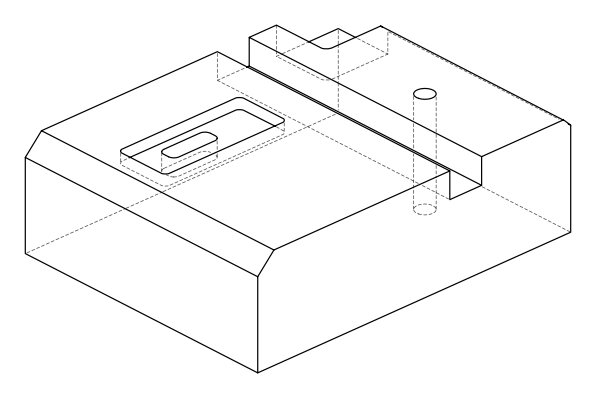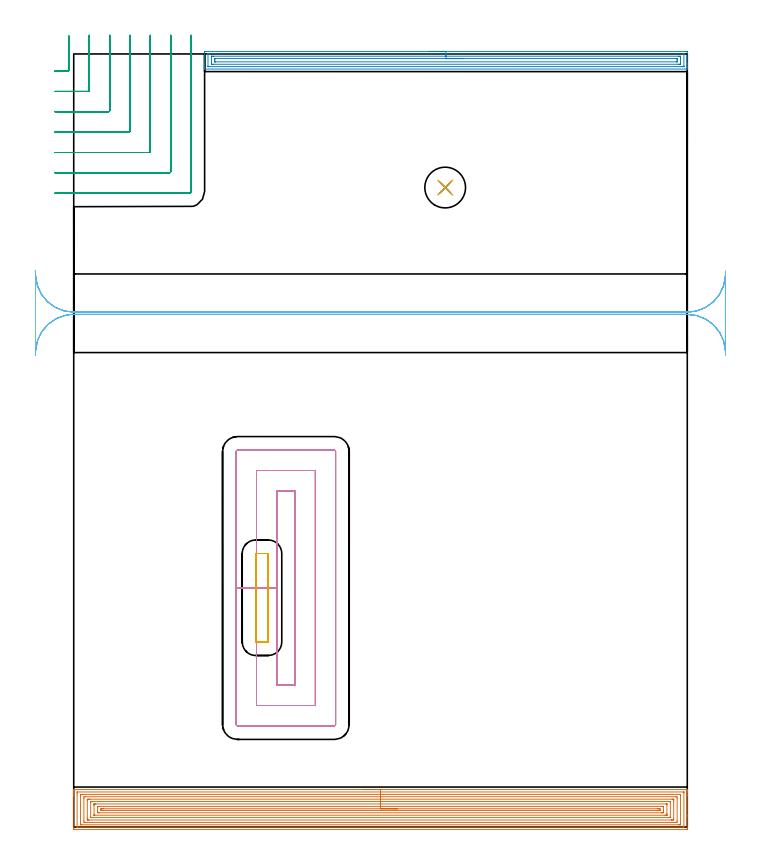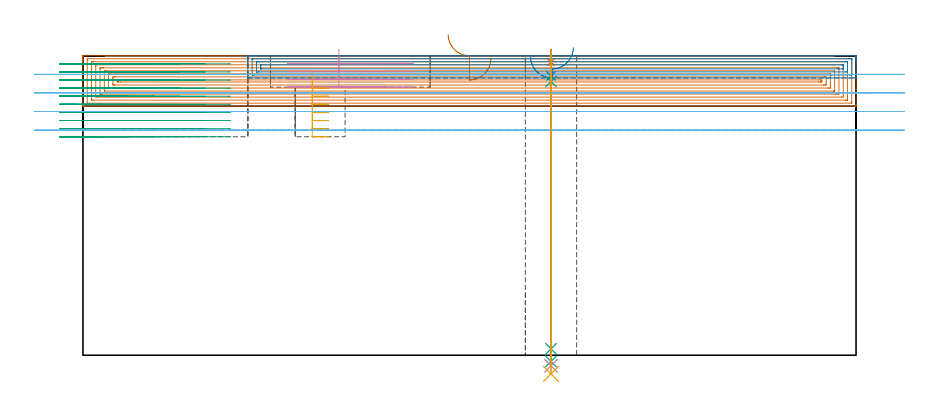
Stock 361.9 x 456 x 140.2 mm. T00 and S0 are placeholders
(PLAN: 11 operations, 8 tool changes, 72.8 min)
(1 AREA_MILL | FG_CHAMFER_SURFACE | UGT0205_001 | 26.34 min | 101055 mm3)
(2 AREA_MILL_1 | FG_CHAMFER_SURFACE_1 | UGT0205_001 | 9.35 min | 15580 mm3)
(3 MILL_CORNER_NOTCH_RECTANGULAR | CORNER_NOTCH_RECTANGULAR | NXT0201_012 | Follow Part, ap 4, ae 75% | 15.91 min | 262547 mm3)
(4 MILL_RECTANGULAR_POCKET | POCKET_RECTANGULAR_STRAIGHT | NXT0201_012 | Follow Part, ap 4, ae 75% | 8.93 min | 195132 mm3)
(5 MILL_RECTANGULAR_POCKET_1 | POCKET_RECTANGULAR_STRAIGHT_1 | UGT0201_134 | Follow Part, ap 3.975, ae 75% | 2.44 min | 35576 mm3)
(6 MILL_RECTANGULAR_SLOT | SLOT_RECTANGULAR | UGT0201_009 | Follow Part, ap 11.25, ae 75% | 7.95 min | 583309 mm3)
(7 SPOT_DRILL | STEP1HOLE | NXT0321_9005460120000 | 0.05 min | 173 mm3)
(8 DRILL_BLIND_HOLE_INTO_CENTER | STEP1HOLE | UGT0301_185 | 0.05 min | 204 mm3)
(9 GUN_DRILL_THROUGH_HOLE | STEP1HOLE | UGT0307_002 | 0.63 min | 3610 mm3)
(10 SPADE_DRILL_TO_ENLARGE_THROUGH_HOLE | STEP1HOLE | UGT0306_006 | 0.59 min | 22305 mm3)
(11 DRILL_TO_ENLARGE_THROUGH_HOLE | STEP1HOLE | UGT0301_057 | 0.61 min | 37121 mm3)
(TOOL UGT0205_001 | Chamfer Mill 20 x 3 x 45 deg. | D20 FL50 Z2)
(TOOL NXT0201_012 | ENDMILL 16mm [2P460-1600-NA 1630] | D16 FL38 Z6)
(TOOL UGT0201_134 | Carbide End Mill 15.9 | D15.9 FL30 Z4)
(TOOL UGT0201_009 | End Mill 45 mm | D45 FL63 Z6)
(TOOL NXT0321_9005460120000 | NC Spot Drill, 142deg, 12mm, Carbide, Uncoated | D12 PA142 FL30 Z2)
(TOOL UGT0301_185 | Twist Drill 6.3 mm | D6.3 PA118 FL61 Z2)
(TOOL UGT0307_002 | Gun Drill 6 mm | D6 PA130 FL24 Z1)
(TOOL UGT0306_006 | Spade Drill 15.5mm | D15.5 PA132 FL10 Z2)
(TOOL UGT0301_057 | Twist Drill 24 mm | D24 PA118 FL160 Z2)
(OP 1 AREA_MILL)
G17 G21 G94 G90
T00 M6
G54
G17 G0 G90 X170.95 Y22.1 S1061 M3
G43 Z150.2 H0
G94 G1 X170.988 Z149.328 F250.
X171.102 Z148.463
X171.291 Z147.612
X171.553 Z146.78
X171.887 Z145.974
X172.29 Z145.2
X172.758 Z144.464
X173.29 Z143.772
X173.879 Z143.129
X174.522 Z142.539
X175.214 Z142.008
X175.95 Z141.54
X176.724 Z141.137
X177.53 Z140.803
X178.362 Z140.541
X179.213 Z140.352
X180.078 Z140.238
X180.95 Z140.2
X361.736
X361.89 Y22.097 Z140.188
X361.893 Y22.037 Z140.129
X361.9 Y21.641 Z139.741
Y21.235 Z139.335
Y20.58 Z138.675
Y19.359 Z137.456
Y18.792 Z136.887
Y6.561 Z124.658
X361.899 Y-0.874 Z117.223
X361.896 Y-1.481 Z116.616
X361.893 Y-1.492 Z116.606
X361.29 Y-1.5 Z116.6
X0.61
X0.339 Y-1.497 Z116.602
X0.01 Y-1.492 Z116.606
X0. Y-1.157 Z116.94
Y18.182 Z136.277
Y18.792 Z136.887
Y19.359 Z137.456
Y19.686 Z137.782
Y20.253 Z138.349
Y20.58 Z138.675
Y21.235 Z139.335
Y21.641 Z139.741
X0.007 Y22.037 Z140.129
X0.01 Y22.097 Z140.188
X0.164 Y22.1 Z140.2
X180.95
Y20.686 Z138.786
X359.61 Y20.685 Z138.785
X359.821 Y20.682 Z138.782
X359.877 Y20.679 Z138.779
X359.89 Y20.668 Z138.768
X359.896 Y20.636 Z138.736
X359.899 Y20.58 Z138.68
Y0.518 Z118.618
X359.893 Y0.02 Z118.12
X359.89 Y-0.072 Z118.028
X359.715 Y-0.081 Z118.019
X359.609 Y-0.085 Z118.015
X2.29
X2.079 Y-0.082 Z118.018
X2.023 Y-0.079 Z118.021
X2.01 Y-0.068 Z118.032
X2.004 Y-0.036 Z118.064
X2.001 Y0.02 Z118.12
Y20.082 Z138.182
X2.007 Y20.58 Z138.68
X2.01 Y20.672 Z138.772
X2.185 Y20.681 Z138.781
X2.291 Y20.685 Z138.785
X180.95 Y20.686 Z138.786
Y19.271 Z137.371
X357.241
X357.719 Y19.267 Z137.367
X357.869 Y19.265 Z137.365
X357.89 Y18.973 Z137.073
X357.897 Y18.792 Z136.892
X357.9 Y18.611 Z136.711
X357.899 Y1.627 Z119.727
X357.894 Y1.445 Z119.545
X357.889 Y1.335 Z119.435
X357.838 Y1.332 Z119.432
X357.719 Y1.33 Z119.43
X357.305 Y1.329 Z119.429
X356.826 Y1.328 Z119.428
X4.659 Y1.329 Z119.429
X4.181 Y1.333 Z119.433
X4.031 Y1.335 Z119.435
X4.01 Y1.627 Z119.727
X4.003 Y1.808 Z119.908
X4. Y1.989 Z120.089
X4.001 Y18.973 Z137.073
X4.006 Y19.155 Z137.255
X4.011 Y19.265 Z137.365
X4.062 Y19.268 Z137.368
X4.181 Y19.27 Z137.37
X4.595 Y19.271 Z137.371
X5.074 Y19.272 Z137.372
X180.95 Y19.271 Z137.371
Y17.857 Z135.957
X355.082
X355.883 Y17.85 Z135.95
X355.9 Y17.038 Z135.138
Y3.596 Z121.696
X355.885 Y2.75 Z120.85
X355.041 Y2.743 Z120.843
X6.818
X6.017 Y2.75 Z120.85
X6. Y3.562 Z121.662
Y17.004 Z135.104
X6.015 Y17.85 Z135.95
X6.859 Y17.857 Z135.957
X180.95
Y16.443 Z134.543
X352.923
X353.255 Y16.442 Z134.542
X353.82 Y16.438 Z134.538
X353.873 Y16.436 Z134.536
X353.89 Y16.421 Z134.521
X353.896 Y16.362 Z134.462
X353.898 Y16.11 Z134.21
X353.9 Y15.465 Z133.565
X353.899 Y4.739 Z122.839
X353.896 Y4.49 Z122.59
X353.89 Y4.173 Z122.273
X353.58 Y4.164 Z122.264
X353.255 Y4.16 Z122.26
X352.694 Y4.157 Z122.257
X352.362
X8.977
X8.645 Y4.158 Z122.258
X8.08 Y4.162 Z122.262
X8.027 Y4.164 Z122.264
X8.01 Y4.179 Z122.279
X8.004 Y4.238 Z122.338
X8.001 Y4.49 Z122.59
X8. Y5.135 Z123.235
X8.001 Y15.861 Z133.961
X8.004 Y16.11 Z134.21
X8.01 Y16.427 Z134.527
X8.32 Y16.436 Z134.536
X8.645 Y16.44 Z134.54
X9.206 Y16.443 Z134.543
X9.538
X180.95
Y15.029 Z133.129
X351.657
X351.832 Y15.027 Z133.127
X351.875 Y15.024 Z133.124
X351.889 Y15.022 Z133.122
X351.892 Y15.01 Z133.11
X351.896 Y14.972 Z133.072
X351.899 Y14.786 Z132.886
Y5.847 Z123.947
X351.895 Y5.703 Z123.803
X351.89 Y5.59 Z123.69
X351.882 Y5.577 Z123.677
X351.865 Y5.575 Z123.675
X351.822 Y5.573 Z123.673
X351.47 Y5.571 Z123.671
X351.282
X10.243
X10.068 Y5.573 Z123.673
X10.025 Y5.576 Z123.676
X10.011 Y5.578 Z123.678
X10.008 Y5.59 Z123.69
X10.004 Y5.628 Z123.728
X10. Y5.814 Z123.914
X10.001 Y14.753 Z132.853
X10.005 Y14.897 Z132.997
X10.01 Y15.01 Z133.11
X10.018 Y15.023 Z133.123
X10.035 Y15.025 Z133.125
X10.078 Y15.027 Z133.127
X10.43 Y15.029 Z133.129
X10.618
X180.95
Y13.615 Z131.715
X349.499 Y13.614 Z131.714
X349.684 Y13.613 Z131.713
X349.869 Y13.609 Z131.709
X349.886 Y13.608 Z131.708
X349.89 Y13.595 Z131.695
X349.896 Y13.558 Z131.658
X349.899 Y13.501 Z131.601
X349.9 Y7.849 Z125.949
X349.898 Y7.171 Z125.271
X349.896 Y7.063 Z125.163
X349.891 Y7.01 Z125.11
X349.887 Y6.992 Z125.092
X349.865 Y6.99 Z125.09
X349.684 Y6.988 Z125.088
X348.977 Y6.985 Z125.085
X348.791
X12.401 Y6.986 Z125.086
X12.216 Y6.987 Z125.087
X12.031 Y6.991 Z125.091
X12.014 Y6.992 Z125.092
X12.01 Y7.005 Z125.105
X12.004 Y7.042 Z125.142
X12.001 Y7.099 Z125.199
X12. Y12.751 Z130.851
X12.002 Y13.429 Z131.529
X12.004 Y13.537 Z131.637
X12.009 Y13.59 Z131.69
X12.013 Y13.608 Z131.708
X12.035 Y13.61 Z131.71
X12.216 Y13.612 Z131.712
X12.923 Y13.615 Z131.715
X13.109
X180.95
Y12.2 Z130.3
X347.006
X347.341 Y12.199 Z130.299
X347.898 Y12.193 Z130.293
X347.9 Y11.641 Z129.741
Y9.853 Z127.953
X347.899 Y8.959 Z127.059
X347.898 Y8.407 Z126.507
X347.562 Y8.402 Z126.502
X347.006 Y8.4 Z126.5
X346.672
X14.894
X14.559 Y8.401 Z126.501
X14.002 Y8.407 Z126.507
X14. Y8.959 Z127.059
Y11.641 Z129.741
X14.002 Y12.193 Z130.293
X14.338 Y12.198 Z130.298
X14.894 Y12.2 Z130.3
X15.228
X180.95
Y10.786 Z128.886
X344.288
X345.182 Y10.785 Z128.885
X345.22 Y10.784 Z128.884
X345.89 Y10.747 Z128.847
X345.895 Y10.071 Z128.171
X345.89 Y9.853 Z127.953
X345.257 Y9.816 Z127.916
X345.22 Y9.815 Z127.915
X344.367 Y9.814 Z127.914
X17.612
X16.718 Y9.815 Z127.915
X16.68 Y9.816 Z127.916
X16.01 Y9.853 Z127.953
X16.005 Y10.529 Z128.629
X16.01 Y10.747 Z128.847
X16.643 Y10.784 Z128.884
X16.68 Y10.785 Z128.885
X17.533 Y10.786 Z128.886
X180.95
X181.822 Z128.924
X182.686 Z129.038
X183.538 Z129.227
X184.37 Z129.489
X185.176 Z129.823
X185.95 Z130.226
X186.686 Z130.695
X187.378 Z131.226
X188.021 Z131.815
X188.61 Z132.458
X189.141 Z133.15
X189.61 Z133.886
X190.013 Z134.66
X190.347 Z135.466
X190.609 Z136.298
X190.798 Z137.15
X190.912 Z138.015
X190.95 Z138.886
G0 Z150.2
M5
M2
(OP 2 AREA_MILL_1)
G17 G21 G94 G90
T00 M6
G54
G17 G0 G90 X209.55 Y457.5 S1061 M3
G43 Z150.2 H0
Z139.8
G94 G1 X209.588 Z138.928 F250.
X209.702 Z138.064
X209.891 Z137.212
X210.153 Z136.38
X210.487 Z135.574
X210.89 Z134.8
X211.358 Z134.064
X211.89 Z133.372
X212.479 Z132.729
X213.122 Z132.14
X213.814 Z131.608
X214.55 Z131.14
X215.324 Z130.737
X216.13 Z130.403
X216.962 Z130.141
X217.814 Z129.952
X218.678 Z129.838
X219.55 Z129.8
X361.271
X361.782 Y457.495 Z129.803
X361.89 Y457.492 Z129.806
X361.9 Y457.38 Z129.918
Y450.109 Z137.185
Y448.713 Z138.583
Y448.356 Z138.938
Y447.643 Z139.657
Y447.409 Z139.89
X361.897 Y447.252 Z140.04
X361.89 Y447.102 Z140.189
X361.718 Y447.1 Z140.2
X77.382
X77.21 Y447.102 Z140.189
X77.203 Y447.252 Z140.04
X77.2 Y447.409 Z139.89
Y447.643 Z139.657
Y448.356 Z138.938
Y449.589 Z137.707
Y450.109 Z137.185
Y450.726 Z136.57
Y456.504 Z130.794
X77.205 Y457.12 Z130.178
X77.21 Y457.493 Z129.805
X77.445 Y457.497 Z129.802
X77.829 Y457.5 Z129.8
X219.55
Y456.086 Z131.214
X359.483 Y456.085 Z131.215
X359.645 Y456.084 Z131.216
X359.841 Y456.08 Z131.22
X359.883 Y456.079 Z131.221
X359.89 Y456.054 Z131.246
X359.894 Y456.02 Z131.28
X359.899 Y455.835 Z131.465
Y448.824 Z138.476
X359.896 Y448.687 Z138.613
X359.891 Y448.579 Z138.721
X359.886 Y448.521 Z138.779
X359.848 Y448.52 Z138.78
X359.483 Y448.515 Z138.785
X359.321
X358.589 Y448.514 Z138.786
X79.617 Y448.515 Z138.785
X79.455 Y448.516 Z138.784
X79.259 Y448.52 Z138.78
X79.217 Y448.521 Z138.779
X79.21 Y448.546 Z138.754
X79.206 Y448.58 Z138.72
X79.201 Y448.764 Z138.536
Y455.776 Z131.524
X79.204 Y455.913 Z131.387
X79.209 Y456.021 Z131.279
X79.214 Y456.079 Z131.221
X79.252 Y456.08 Z131.22
X79.617 Y456.085 Z131.215
X79.779
X80.512 Y456.086 Z131.214
X219.55
Y454.672 Z132.628
X356.8 Y454.671 Z132.629
X357.512 Y454.67 Z132.63
X357.694 Y454.668 Z132.632
X357.87 Y454.665 Z132.635
X357.89 Y454.491 Z132.809
X357.896 Y454.293 Z133.007
X357.9 Y453.615 Z133.685
Y453.413 Z133.887
Y450.784 Z136.516
X357.899 Y450.109 Z137.191
X357.897 Y450.008 Z137.292
X357.893 Y449.959 Z137.341
X357.891 Y449.938 Z137.362
X357.873 Y449.934 Z137.366
X357.694 Y449.932 Z137.368
X356.984 Y449.929 Z137.371
X356.8 Y449.928 Z137.372
X82.3 Y449.929 Z137.371
X81.589 Y449.93 Z137.37
X81.406 Y449.932 Z137.368
X81.231 Y449.935 Z137.365
X81.21 Y450.109 Z137.191
X81.204 Y450.307 Z136.993
X81.201 Y450.985 Z136.315
X81.2 Y451.187 Z136.113
Y453.816 Z133.484
X81.201 Y454.491 Z132.809
X81.203 Y454.592 Z132.708
X81.207 Y454.641 Z132.659
X81.209 Y454.662 Z132.638
X81.227 Y454.666 Z132.634
X81.406 Y454.668 Z132.632
X82.116 Y454.671 Z132.629
X82.3 Y454.672 Z132.628
X219.55
Y453.257 Z134.043
X355.377
X355.75 Y453.256 Z134.044
X355.812 Y453.255 Z134.045
X355.877 Y453.25 Z134.05
X355.89 Y453.247 Z134.053
X355.893 Y453.225 Z134.075
X355.896 Y453.172 Z134.128
X355.9 Y452.744 Z134.556
Y451.868 Z135.432
X355.896 Y451.427 Z135.873
X355.893 Y451.373 Z135.927
X355.891 Y451.352 Z135.948
X355.858 Y451.35 Z135.95
X355.718 Y451.345 Z135.955
X355.541 Y451.343 Z135.957
X83.724
X83.35 Y451.344 Z135.956
X83.288 Y451.345 Z135.955
X83.223 Y451.349 Z135.951
X83.21 Y451.353 Z135.947
X83.207 Y451.375 Z135.925
X83.204 Y451.428 Z135.872
X83.2 Y451.856 Z135.444
Y452.732 Z134.568
Y452.738 Z134.562
X83.204 Y453.173 Z134.127
X83.207 Y453.227 Z134.073
X83.209 Y453.248 Z134.052
X83.242 Y453.25 Z134.05
X83.382 Y453.255 Z134.045
X83.559 Y453.257 Z134.043
X219.55
X220.422 Z134.081
X221.286 Z134.195
X222.138 Z134.383
X222.97 Z134.646
X223.776 Z134.98
X224.55 Z135.382
X225.286 Z135.851
X225.978 Z136.382
X226.621 Z136.972
X227.21 Z137.615
X227.742 Z138.307
X228.21 Z139.043
X228.613 Z139.816
X228.947 Z140.622
X229.209 Z141.454
X229.398 Z142.306
X229.512 Z143.171
X229.55 Z144.043
G0 Z150.2
M5
M2
(OP 3 MILL_CORNER_NOTCH_RECTANGULAR)
G17 G21 G94 G90
T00 M6
G54
G17 G0 G90 X-11. Y445.9 S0 M3
G43 Z150.2 H1
Z136.41
G94 G1 X-8. F250.
X-3.594 F500.
G3 X-2.8 Y446.694 R0.8
G1 Y463.494
Y466.494 F250.
G0 Z150.2
X-11. Y433.9
Z136.41
G1 X-8.
X8.406 F500.
G3 X9.2 Y434.694 R0.8
G1 Y464.
Y467. F250.
G0 Z150.2
X-11. Y421.9
Z136.41
G1 X-8.
X20.405 F500.
G3 X21.2 Y422.695 R0.8
G1 Y464.
Y467. F250.
G0 Z150.2
X-11. Y409.9
Z136.41
G1 X-8.
X32.405 F500.
G3 X33.2 Y410.695 R0.8
G1 Y464.
Y467. F250.
G0 Z150.2
X-11. Y397.9
Z136.41
G1 X-8.
X44.405 F500.
G3 X45.2 Y398.695 R0.8
G1 Y464.
Y467. F250.
G0 Z150.2
X-11. Y385.9
Z136.41
G1 X-8.
X56.405 F500.
G3 X57.2 Y386.696 R0.8
G1 Y464.
Y467. F250.
G0 Z150.2
X-11. Y373.9
Z136.41
G1 X-8.
X68.2 F500.
G3 X69.2 Y374.9 R1.
G1 Y464.
Y467. F250.
G0 Z150.2
X-11. Y445.9
Z132.62
G1 X-8.
X-3.594 F500.
G3 X-2.8 Y446.694 R0.8
G1 Y463.494
Y466.494 F250.
G0 Z150.2
X-11. Y433.9
Z132.62
G1 X-8.
X8.406 F500.
G3 X9.2 Y434.694 R0.8
G1 Y464.
Y467. F250.
G0 Z150.2
X-11. Y421.9
Z132.62
G1 X-8.
X20.405 F500.
G3 X21.2 Y422.695 R0.8
G1 Y464.
Y467. F250.
G0 Z150.2
X-11. Y409.9
Z132.62
G1 X-8.
X32.405 F500.
G3 X33.2 Y410.695 R0.8
G1 Y464.
Y467. F250.
G0 Z150.2
X-11. Y397.9
Z132.62
G1 X-8.
X44.405 F500.
G3 X45.2 Y398.695 R0.8
G1 Y464.
Y467. F250.
G0 Z150.2
X-11. Y385.9
Z132.62
G1 X-8.
X56.404 F500.
G3 X57.2 Y386.696 R0.8
G1 Y464.
Y467. F250.
G0 Z150.2
X-11. Y373.9
Z132.62
G1 X-8.
X68.2 F500.
G3 X69.2 Y374.9 R1.
G1 Y464.
Y467. F250.
G0 Z150.2
X-11. Y445.9
Z128.83
G1 X-8.
X-3.594 F500.
G3 X-2.8 Y446.694 R0.8
G1 Y463.494
Y466.494 F250.
G0 Z150.2
X-11. Y433.9
Z128.83
G1 X-8.
X8.406 F500.
G3 X9.2 Y434.694 R0.8
G1 Y464.
Y467. F250.
G0 Z150.2
X-11. Y421.9
Z128.83
G1 X-8.
X20.405 F500.
G3 X21.2 Y422.695 R0.8
G1 Y464.
Y467. F250.
G0 Z150.2
X-11. Y409.9
Z128.83
G1 X-8.
X32.405 F500.
G3 X33.2 Y410.695 R0.8
G1 Y464.
Y467. F250.
G0 Z150.2
X-11. Y397.9
Z128.83
G1 X-8.
X44.405 F500.
G3 X45.2 Y398.695 R0.8
G1 Y464.
Y467. F250.
G0 Z150.2
X-11. Y385.9
Z128.83
G1 X-8.
X56.404 F500.
G3 X57.2 Y386.696 R0.8
G1 Y464.
Y467. F250.
G0 Z150.2
X-11. Y373.9
Z128.83
G1 X-8.
X68.2 F500.
G3 X69.2 Y374.9 R1.
G1 Y464.
Y467. F250.
G0 Z150.2
X-11. Y445.9
Z125.04
G1 X-8.
X-3.594 F500.
G3 X-2.8 Y446.694 R0.8
G1 Y463.494
Y466.494 F250.
G0 Z150.2
X-11. Y433.9
Z125.04
G1 X-8.
X8.406 F500.
G3 X9.2 Y434.694 R0.8
G1 Y464.
Y467. F250.
G0 Z150.2
X-11. Y421.9
Z125.04
G1 X-8.
X20.405 F500.
G3 X21.2 Y422.695 R0.8
G1 Y464.
Y467. F250.
G0 Z150.2
X-11. Y409.9
Z125.04
G1 X-8.
X32.405 F500.
G3 X33.2 Y410.695 R0.8
G1 Y464.
Y467. F250.
G0 Z150.2
X-11. Y397.9
Z125.04
G1 X-8.
X44.405 F500.
G3 X45.2 Y398.695 R0.8
G1 Y464.
Y467. F250.
G0 Z150.2
X-11. Y385.9
Z125.04
G1 X-8.
X56.404 F500.
G3 X57.2 Y386.695 R0.8
G1 Y464.
Y467. F250.
G0 Z150.2
X-11. Y373.9
Z125.04
G1 X-8.
X68.2 F500.
G3 X69.2 Y374.9 R1.
G1 Y464.
Y467. F250.
G0 Z150.2
X-11. Y445.9
Z121.25
G1 X-8.
X-3.594 F500.
G3 X-2.8 Y446.694 R0.8
G1 Y463.494
Y466.494 F250.
G0 Z150.2
X-11. Y433.9
Z121.25
G1 X-8.
X8.406 F500.
G3 X9.2 Y434.694 R0.8
G1 Y464.
Y467. F250.
G0 Z150.2
X-11. Y421.9
Z121.25
G1 X-8.
X20.405 F500.
G3 X21.2 Y422.695 R0.8
G1 Y464.
Y467. F250.
G0 Z150.2
X-11. Y409.9
Z121.25
G1 X-8.
X32.405 F500.
G3 X33.2 Y410.695 R0.8
G1 Y464.
Y467. F250.
G0 Z150.2
X-11. Y397.9
Z121.25
G1 X-8.
X44.405 F500.
G3 X45.2 Y398.695 R0.8
G1 Y464.
Y467. F250.
G0 Z150.2
X-11. Y385.9
Z121.25
G1 X-8.
X56.404 F500.
G3 X57.2 Y386.696 R0.8
G1 Y464.
Y467. F250.
G0 Z150.2
X-11. Y373.9
Z121.25
G1 X-8.
X68.2 F500.
G3 X69.2 Y374.9 R1.
G1 Y464.
Y467. F250.
G0 Z150.2
X-11. Y445.9
Z117.46
G1 X-8.
X-3.594 F500.
G3 X-2.8 Y446.694 R0.8
G1 Y463.494
Y466.494 F250.
G0 Z150.2
X-11. Y433.9
Z117.46
G1 X-8.
X8.406 F500.
G3 X9.2 Y434.694 R0.8
G1 Y464.
Y467. F250.
G0 Z150.2
X-11. Y421.9
Z117.46
G1 X-8.
X20.405 F500.
G3 X21.2 Y422.695 R0.8
G1 Y464.
Y467. F250.
G0 Z150.2
X-11. Y409.9
Z117.46
G1 X-8.
X32.405 F500.
G3 X33.2 Y410.695 R0.8
G1 Y464.
Y467. F250.
G0 Z150.2
X-11. Y397.9
Z117.46
G1 X-8.
X44.405 F500.
G3 X45.2 Y398.695 R0.8
G1 Y464.
Y467. F250.
G0 Z150.2
X-11. Y385.9
Z117.46
G1 X-8.
X56.405 F500.
G3 X57.2 Y386.696 R0.8
G1 Y464.
Y467. F250.
G0 Z150.2
X-11. Y373.9
Z117.46
G1 X-8.
X68.2 F500.
G3 X69.2 Y374.9 R1.
G1 Y464.
Y467. F250.
G0 Z150.2
X-11. Y445.9
Z113.67
G1 X-8.
X-3.594 F500.
G3 X-2.8 Y446.694 R0.8
G1 Y463.494
Y466.494 F250.
G0 Z150.2
X-11. Y433.9
Z113.67
G1 X-8.
X8.406 F500.
G3 X9.2 Y434.694 R0.8
G1 Y464.
Y467. F250.
G0 Z150.2
X-11. Y421.9
Z113.67
G1 X-8.
X20.405 F500.
G3 X21.2 Y422.695 R0.8
G1 Y464.
Y467. F250.
G0 Z150.2
X-11. Y409.9
Z113.67
G1 X-8.
X32.405 F500.
G3 X33.2 Y410.695 R0.8
G1 Y464.
Y467. F250.
G0 Z150.2
X-11. Y397.9
Z113.67
G1 X-8.
X44.405 F500.
G3 X45.2 Y398.695 R0.8
G1 Y464.
Y467. F250.
G0 Z150.2
X-11. Y385.9
Z113.67
G1 X-8.
X56.405 F500.
G3 X57.2 Y386.696 R0.8
G1 Y464.
Y467. F250.
G0 Z150.2
X-11. Y373.9
Z113.67
G1 X-8.
X68.2 F500.
G3 X69.2 Y374.9 R1.
G1 Y464.
Y467. F250.
G0 Z150.2
X-11. Y445.9
Z109.88
G1 X-8.
X-3.594 F500.
G3 X-2.8 Y446.694 R0.8
G1 Y463.494
Y466.494 F250.
G0 Z150.2
X-11. Y433.9
Z109.88
G1 X-8.
X8.406 F500.
G3 X9.2 Y434.694 R0.8
G1 Y464.
Y467. F250.
G0 Z150.2
X-11. Y421.9
Z109.88
G1 X-8.
X20.405 F500.
G3 X21.2 Y422.695 R0.8
G1 Y464.
Y467. F250.
G0 Z150.2
X-11. Y409.9
Z109.88
G1 X-8.
X32.405 F500.
G3 X33.2 Y410.695 R0.8
G1 Y464.
Y467. F250.
G0 Z150.2
X-11. Y397.9
Z109.88
G1 X-8.
X44.405 F500.
G3 X45.2 Y398.695 R0.8
G1 Y464.
Y467. F250.
G0 Z150.2
X-11. Y385.9
Z109.88
G1 X-8.
X56.405 F500.
G3 X57.2 Y386.696 R0.8
G1 Y464.
Y467. F250.
G0 Z150.2
X-11. Y373.9
Z109.88
G1 X-8.
X68.2 F500.
G3 X69.2 Y374.9 R1.
G1 Y464.
Y467. F250.
G0 Z150.2
X-11. Y445.9
Z106.09
G1 X-8.
X-3.594 F500.
G3 X-2.8 Y446.694 R0.8
G1 Y463.494
Y466.494 F250.
G0 Z150.2
X-11. Y433.9
Z106.09
G1 X-8.
X8.406 F500.
G3 X9.2 Y434.694 R0.8
G1 Y464.
Y467. F250.
G0 Z150.2
X-11. Y421.9
Z106.09
G1 X-8.
X20.405 F500.
G3 X21.2 Y422.695 R0.8
G1 Y464.
Y467. F250.
G0 Z150.2
X-11. Y409.9
Z106.09
G1 X-8.
X32.405 F500.
G3 X33.2 Y410.695 R0.8
G1 Y464.
Y467. F250.
G0 Z150.2
X-11. Y397.9
Z106.09
G1 X-8.
X44.405 F500.
G3 X45.2 Y398.695 R0.8
G1 Y464.
Y467. F250.
G0 Z150.2
X-11. Y385.9
Z106.09
G1 X-8.
X56.405 F500.
G3 X57.2 Y386.696 R0.8
G1 Y464.
Y467. F250.
G0 Z150.2
X-11. Y373.9
Z106.09
G1 X-8.
X68.2 F500.
G3 X69.2 Y374.9 R1.
G1 Y464.
Y467. F250.
G0 Z150.2
X-11. Y445.9
Z102.3
G1 X-8.
X-3.594 F500.
G3 X-2.8 Y446.694 R0.8
G1 Y463.494
Y466.494 F250.
G0 Z150.2
X-11. Y433.9
Z102.3
G1 X-8.
X8.406 F500.
G3 X9.2 Y434.694 R0.8
G1 Y464.
Y467. F250.
G0 Z150.2
X-11. Y421.9
Z102.3
G1 X-8.
X20.405 F500.
G3 X21.2 Y422.695 R0.8
G1 Y464.
Y467. F250.
G0 Z150.2
X-11. Y409.9
Z102.3
G1 X-8.
X32.405 F500.
G3 X33.2 Y410.695 R0.8
G1 Y464.
Y467. F250.
G0 Z150.2
X-11. Y397.9
Z102.3
G1 X-8.
X44.405 F500.
G3 X45.2 Y398.695 R0.8
G1 Y464.
Y467. F250.
G0 Z150.2
X-11. Y385.9
Z102.3
G1 X-8.
X56.405 F500.
G3 X57.2 Y386.696 R0.8
G1 Y464.
Y467. F250.
G0 Z150.2
X-11. Y373.9
Z102.3
G1 X-8.
X68.2 F500.
G3 X69.2 Y374.9 R1.
G1 Y464.
Y467. F250.
G0 Z150.2
M5
M2
(OP 4 MILL_RECTANGULAR_POCKET)
G17 G21 G94 G90
T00 M6
G54
G17 G0 G90 X119.8 Y165.911 S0 M3
G43 Z150.2 H1
Z143.2
G94 G1 Y141. Z136.525 F250.
Y83.7 F500.
X130.5
Y198.3
X119.8
Y141.
X107.8
Y71.7
X142.5
Y210.3
X107.8
Y141.
X95.8
Y60.6
G3 X96.7 Y59.7 R0.9
G1 X153.6
G3 X154.5 Y60.6 R0.9
G1 Y221.4
G3 X153.6 Y222.3 R0.9
G1 X96.7
G3 X95.8 Y221.4 R0.9
G1 Y141.
Y140.
G0 X119.8 Y165.911 Z139.525
G1 Y141. Z132.85 F250.
Y83.7 F500.
X130.5
Y198.3
X119.8
Y141.
X107.8
Y71.7
X142.5
Y210.3
X107.8
Y141.
X95.8
Y60.6
G3 X96.7 Y59.7 R0.9
G1 X153.6
G3 X154.5 Y60.6 R0.9
G1 Y221.4
G3 X153.6 Y222.3 R0.9
G1 X96.7
G3 X95.8 Y221.4 R0.9
G1 Y141.
Y140.
G0 X119.8 Y165.911 Z135.85
G1 Y141. Z129.175 F250.
Y83.7 F500.
X130.5
Y198.3
X119.8
Y141.
X107.8
Y71.7
X142.5
Y210.3
X107.8
Y141.
X95.8
Y60.6
G3 X96.7 Y59.7 R0.9
G1 X153.6
G3 X154.5 Y60.6 R0.9
G1 Y221.4
G3 X153.6 Y222.3 R0.9
G1 X96.7
G3 X95.8 Y221.4 R0.9
G1 Y141.
Y140.
G0 X119.8 Y165.911 Z132.175
G1 Y141. Z125.5 F250.
Y83.7 F500.
X130.5
Y198.3
X119.8
Y141.
X107.8
Y71.7
X142.5
Y210.3
X107.8
Y141.
X95.8
Y60.6
G3 X96.7 Y59.7 R0.9
G1 X153.6
G3 X154.5 Y60.6 R0.9
G1 Y221.4
G3 X153.6 Y222.3 R0.9
G1 X96.7
G3 X95.8 Y221.4 R0.9
G1 Y141.
Y140.
G0 Z150.2
M5
M2
(OP 5 MILL_RECTANGULAR_POCKET_1)
G17 G21 G94 G90
T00 M6
G54
G17 G0 G90 X107.35 Y160.591 S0 M3
G43 Z150.2 H0
Z131.83
G94 G1 Y135.25 Z125.04 F250.
Y109.2 F500.
X107.348 Y109.17
X107.37 Y109.148
X107.4 Y109.15
X114.7
X114.73 Y109.148
X114.752 Y109.17
X114.75 Y109.2
Y161.3
X114.752 Y161.33
X114.73 Y161.352
X114.7 Y161.35
X107.4
X107.37 Y161.352
X107.348 Y161.33
X107.35 Y161.3
Y135.25
Y134.25
G0 Y160.591 Z128.04
G1 Y135.25 Z121.25 F250.
Y109.2 F500.
X107.348 Y109.17
X107.37 Y109.148
X107.4 Y109.15
X114.7
X114.73 Y109.148
X114.752 Y109.17
X114.75 Y109.2
Y161.3
X114.752 Y161.33
X114.73 Y161.352
X114.7 Y161.35
X107.4
X107.37 Y161.352
X107.348 Y161.33
X107.35 Y161.3
Y135.25
Y134.25
G0 Y160.591 Z124.25
G1 Y135.25 Z117.46 F250.
Y109.2 F500.
X107.348 Y109.17
X107.37 Y109.148
X107.4 Y109.15
X114.7
X114.73 Y109.148
X114.752 Y109.17
X114.75 Y109.2
Y161.3
X114.752 Y161.33
X114.73 Y161.352
X114.7 Y161.35
X107.4
X107.37 Y161.352
X107.348 Y161.33
X107.35 Y161.3
Y135.25
Y134.25
G0 Y160.591 Z120.46
G1 Y135.25 Z113.67 F250.
Y109.2 F500.
X107.348 Y109.17
X107.37 Y109.148
X107.4 Y109.15
X114.7
X114.73 Y109.148
X114.752 Y109.17
X114.75 Y109.2
Y161.3
X114.752 Y161.33
X114.73 Y161.352
X114.7 Y161.35
X107.4
X107.37 Y161.352
X107.348 Y161.33
X107.35 Y161.3
Y135.25
Y134.25
G0 Y160.591 Z116.67
G1 Y135.25 Z109.88 F250.
Y109.2 F500.
X107.348 Y109.17
X107.37 Y109.148
X107.4 Y109.15
X114.7
X114.73 Y109.148
X114.752 Y109.17
X114.75 Y109.2
Y161.3
X114.752 Y161.33
X114.73 Y161.352
X114.7 Y161.35
X107.4
X107.37 Y161.352
X107.348 Y161.33
X107.35 Y161.3
Y135.25
Y134.25
G0 Y160.591 Z112.88
G1 Y135.25 Z106.09 F250.
Y109.2 F500.
X107.348 Y109.17
X107.37 Y109.148
X107.4 Y109.15
X114.7
X114.73 Y109.148
X114.752 Y109.17
X114.75 Y109.2
Y161.3
X114.752 Y161.33
X114.73 Y161.352
X114.7 Y161.35
X107.4
X107.37 Y161.352
X107.348 Y161.33
X107.35 Y161.3
Y135.25
Y134.25
G0 Y160.591 Z109.09
G1 Y135.25 Z102.3 F250.
Y109.2 F500.
X107.348 Y109.17
X107.37 Y109.148
X107.4 Y109.15
X114.7
X114.73 Y109.148
X114.752 Y109.17
X114.75 Y109.2
Y161.3
X114.752 Y161.33
X114.73 Y161.352
X114.7 Y161.35
X107.4
X107.37 Y161.352
X107.348 Y161.33
X107.35 Y161.3
Y135.25
Y134.25
G0 Z150.2
M5
M2
(OP 6 MILL_RECTANGULAR_SLOT)
G17 G21 G94 G90
T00 M6
G54
G17 G0 G90 X-22.625 Y278.066 S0 M3
G43 Z150.2 H0
Z131.5
G94 G1 X-22.47 Y281.062 F250.
G2 X-4.157 Y302.013 R22.5 F500.
X0. Y302.4 R22.5 F431.
G1 X335.819
X361.9 F500.
G2 X384.37 Y281.062 R22.5
G1 X384.4
Y325.038
X384.37
G2 X361.9 Y303.7 R22.5
G1 X0.
G2 X-22.47 Y325.039 R22.5
G1 X-22.625 Y328.035 F250.
G0 Z150.2
X384.525 Y328.034
Z122.8
G1 X384.37 Y325.038
G2 X366.057 Y304.087 R22.5 F500.
X361.9 Y303.7 R22.5 F412.
G1 X26.081
X0. F500.
G2 X-22.47 Y325.039 R22.5
G1 X-22.5
Y281.062
X-22.47
G2 X0. Y302.4 R22.5
G1 X361.9
G2 X384.37 Y281.062 R22.5
G1 X384.525 Y278.066 F250.
G0 Z150.2
X-22.625
Z114.1
G1 X-22.47 Y281.062
G2 X-4.157 Y302.013 R22.5 F500.
X0. Y302.4 R22.5 F431.
G1 X335.819
X361.9 F500.
G2 X384.37 Y281.062 R22.5
G1 X384.4
Y325.038
X384.37
G2 X361.9 Y303.7 R22.5
G1 X0.
G2 X-22.47 Y325.038 R22.5
G1 X-22.625 Y328.035 F250.
G0 Y278.066 Z105.4
G1 X-22.47 Y281.062
G2 X-4.157 Y302.013 R22.5 F500.
X0. Y302.4 R22.5 F410.
G1 X335.819
X361.9 F500.
G2 X384.37 Y281.062 R22.5
G1 X384.4
Y325.038
X384.37
G2 X361.9 Y303.7 R22.5
G1 X0.
G2 X-22.47 Y325.038 R22.5
G1 X-22.625 Y328.035 F250.
G0 Z150.2
M5
M2
(OP 7 SPOT_DRILL)
G17 G21 G94 G90
T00 M6
G54
G17 G0 G90 X219.1 Y377.2 S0 M3
G43 Z150.2 H0
G94 G81 G98 Z137.2 F250. R143.2
G80
M5
M2
(OP 8 DRILL_BLIND_HOLE_INTO_CENTER)
G17 G21 G94 G90
T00 M6
G54
G17 G0 G90 X219.1 Y377.2 S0 M3
G43 Z150.2 H0
G94 G81 G98 Z130.75 F250. R142.2
G80
M5
M2
(OP 9 GUN_DRILL_THROUGH_HOLE)
G17 G21 G94 G90
T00 M6
G54
G17 G0 G90 X219.1 Y377.2 M8
G43 Z150.2 H0
Z138.313
S716 M3
G94 G1 Z128.154 F125. M26
G4 X.084
Z3. F250.
G4 X.084
Z-2.899 F125.
G4 X.084
M5
M9
G0 Z138.313
Z150.2
M2
(OP 10 SPADE_DRILL_TO_ENLARGE_THROUGH_HOLE)
G17 G21 G94 G90
T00 M6
G54
G17 G0 G90 X219.1 Y377.2 S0 M3
G43 Z150.2 H0
G94 G73 G98 Z-4.951 F250. Q14.515 R142.2
G80
M5
M2
(OP 11 DRILL_TO_ENLARGE_THROUGH_HOLE)
G17 G21 G94 G90
T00 M6
G54
G17 G0 G90 X219.1 Y377.2 S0 M3
G43 Z150.2 H0
G94 G73 G98 Z-8.71 F250. Q21.273 R142.2
G80
M5
M2
